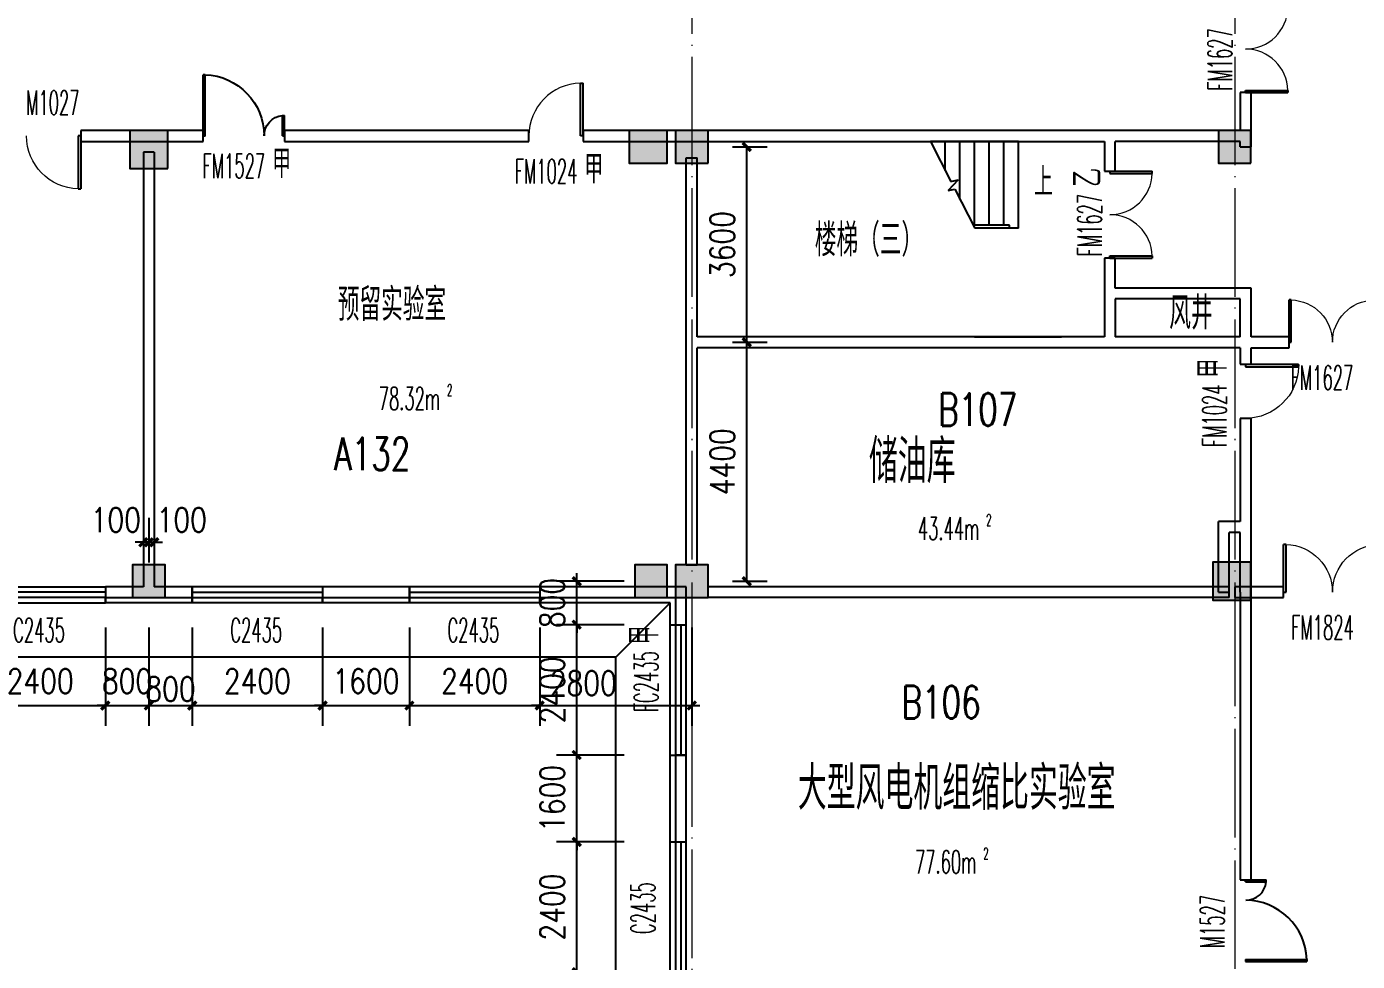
# Model space of a CAD drawing. Extents: x 1417642 to 3570900, y 124798 to 1191112.
# Drawn here: x 1499229 to 1523738, y 720533 to 737747 of the extents above; entities that cross this region are included whole.
import ezdxf

# ---------------------------------------------------------------- set-up
doc = ezdxf.new("R2010")
doc.units = 0
doc.header["$LTSCALE"] = 1000
doc.header["$MEASUREMENT"] = 0
doc.linetypes.add('DOTE', pattern=[2.42, 2, -0.2, 0.02, -0.2])
doc.layers.get('0').update_dxf_attribs({"linetype": 'CONTINUOUS'})
doc.layers.get('Defpoints').update_dxf_attribs({"linetype": 'CONTINUOUS'})
for name, color, linetype in [('colu', 2, 'CONTINUOUS'), ('DIM_SYMB', 3, 'CONTINUOUS'), ('DOTE', 1, 'DOTE'), ('PUB_DIM', 3, 'CONTINUOUS'), ('PUB_TEXT', 40, 'CONTINUOUS'), ('SPACE', 7, 'CONTINUOUS'), ('STAIR', 2, 'CONTINUOUS'), ('SURFACE', 6, 'CONTINUOUS'), ('tiaozheng', 20, 'CONTINUOUS'), ('WALL', 4, 'CONTINUOUS'), ('WINDOW', 2, 'CONTINUOUS'), ('WINDOW_TEXT', 7, 'CONTINUOUS'), ('填充', 252, 'CONTINUOUS'), ('屋面轮廓', 101, 'CONTINUOUS'), ('建筑轮廓', 2, 'CONTINUOUS'), ('柱填充', 8, 'CONTINUOUS')]:
    doc.layers.add(name, color=color, linetype=linetype)
doc.styles.add('_TCH_DIM', font='ROMANS', dxfattribs={"width": 0.7, "bigfont": 'Z'})
doc.styles.add('_TCH_SPACE', font='ROMANS', dxfattribs={"width": 0.7, "height": 5, "bigfont": 'Z'})
doc.styles.add('_TCH_WINDOW', font='ROMANS.shx', dxfattribs={"width": 0.7, "height": 400, "bigfont": 'Z.shx'})
doc.styles.add('DIM_FONT', font='SIMPLEX.shx', dxfattribs={"width": 0.8})
doc.styles.add('Z', font='ROMANS', dxfattribs={"width": 0.7, "bigfont": 'Z'})
doc.dimstyles.new('DIMN150', dxfattribs={"dimscale": 1.5, "dimtxt": 300, "dimasz": 100, "dimexe": 250, "dimexo": 300, "dimgap": 150, "dimtad": 1, "dimdec": 0, "dimzin": 0, "dimdsep": 46, "dimtxsty": 'DIM_FONT', "dimblk": 'ARCHTICK', "dimcen": 0.09, "dimdle": 1.5, "dimclrt": 7, "dimazin": 2, "dimtfac": 1, "dimtdec": 0, "dimtix": 1, "dimtmove": 2, "dimatfit": 3, "dimldrblk": 'ARCHTICK', "dimfxl": 1, "dimtolj": 1, "dimtzin": 0, "dimarcsym": 0})

# ---------------------------------------------------------------- blocks, each defined once
blk = doc.blocks.new('e')
at = {"layer": '柱填充'}
h = blk.add_hatch(color=256, dxfattribs=at)
h.paths.add_polyline_path([(1540396, 673470), (1540396, 674070), (1539796, 674070), (1539796, 673470)])
h.paths.add_polyline_path([(1540396, 663470), (1540396, 664070), (1539796, 664070), (1539796, 663470)])
h.paths.add_polyline_path([(1540396, 659870), (1540396, 660470), (1539796, 660470), (1539796, 659870)])
h.paths.add_polyline_path([(1540396, 651870), (1540396, 652470), (1539796, 652470), (1539796, 651870)])
h.paths.add_polyline_path([(1540396, 643870), (1540396, 644470), (1539796, 644470), (1539796, 643870)])
h.paths.add_polyline_path([(1540396, 635870), (1540396, 636470), (1539796, 636470), (1539796, 635870)])
h.paths.add_polyline_path([(1540396, 627870), (1540396, 628470), (1539796, 628470), (1539796, 627870)])
h.paths.add_polyline_path([(1540396, 619870), (1540396, 620470), (1539796, 620470), (1539796, 619870)])
h.paths.add_polyline_path([(1540396, 611870), (1540396, 612470), (1539796, 612470), (1539796, 611870)])
h.paths.add_polyline_path([(1540396, 603870), (1540396, 604470), (1539796, 604470), (1539796, 603870)])
h.paths.add_polyline_path([(1540396, 595870), (1540396, 596470), (1539796, 596470), (1539796, 595870)])
h.paths.add_polyline_path([(1611246, 673470), (1611246, 674070), (1610646, 674070), (1610646, 673470)])
h.paths.add_polyline_path([(1602046, 673370), (1602046, 674070), (1601346, 674070), (1601346, 673370)])
h.paths.add_polyline_path([(1594046, 673370), (1594046, 674070), (1593346, 674070), (1593346, 673370)])
h.paths.add_polyline_path([(1586046, 673370), (1586046, 674070), (1585346, 674070), (1585346, 673370)])
h.paths.add_polyline_path([(1578046, 673370), (1578046, 674070), (1577346, 674070), (1577346, 673370)])
h.paths.add_polyline_path([(1568046, 673370), (1568046, 674070), (1567346, 674070), (1567346, 673370)])
h.paths.add_polyline_path([(1558096, 673370), (1558096, 674070), (1557396, 674070), (1557396, 673370)])
h.paths.add_polyline_path([(1554396, 673370), (1554396, 674070), (1553696, 674070), (1553696, 673370)])
h.paths.add_polyline_path([(1544496, 673370), (1544496, 674070), (1543796, 674070), (1543796, 673370)])
h.paths.add_polyline_path([(1611246, 664070), (1610546, 664070), (1610546, 663470), (1611246, 663470)])
h.paths.add_polyline_path([(1602096, 663470), (1602096, 664270), (1601296, 664270), (1601296, 663470)])
h.paths.add_polyline_path([(1594096, 663470), (1594096, 664270), (1593296, 664270), (1593296, 663470)])
h.paths.add_polyline_path([(1586096, 663470), (1586096, 664270), (1585296, 664270), (1585296, 663470)])
h.paths.add_polyline_path([(1578096, 663470), (1578096, 664270), (1577296, 664270), (1577296, 663470)])
h.paths.add_polyline_path([(1568096, 663470), (1568096, 664270), (1567296, 664270), (1567296, 663470)])
h.paths.add_polyline_path([(1558096, 663470), (1558096, 664170), (1557396, 664170), (1557396, 663470)])
h.paths.add_polyline_path([(1554396, 663470), (1554396, 664170), (1553696, 664170), (1553696, 663470)])
h.paths.add_polyline_path([(1544496, 663470), (1544496, 664170), (1543796, 664170), (1543796, 663470)])
h.paths.add_polyline_path([(1611246, 660470), (1610546, 660470), (1610546, 659870), (1611246, 659870)])
h.paths.add_polyline_path([(1602046, 659770), (1602046, 660470), (1601346, 660470), (1601346, 659770)])
h.paths.add_polyline_path([(1594046, 659770), (1594046, 660470), (1593346, 660470), (1593346, 659770)])
h.paths.add_polyline_path([(1586046, 659770), (1586046, 660470), (1585346, 660470), (1585346, 659770)])
h.paths.add_polyline_path([(1578046, 659770), (1578046, 660470), (1577346, 660470), (1577346, 659770)])
h.paths.add_polyline_path([(1568046, 659770), (1568046, 660470), (1567346, 660470), (1567346, 659770)])
h.paths.add_polyline_path([(1557996, 659870), (1557996, 660470), (1557396, 660470), (1557396, 659870)])
h.paths.add_polyline_path([(1554396, 659870), (1554396, 660470), (1553796, 660470), (1553796, 659870)])
h.paths.add_polyline_path([(1544496, 659770), (1544496, 660470), (1543796, 660470), (1543796, 659770)])
h.paths.add_polyline_path([(1611246, 651870), (1611246, 652470), (1610646, 652470), (1610646, 651870)])
h.paths.add_polyline_path([(1601996, 651870), (1601996, 652470), (1601396, 652470), (1601396, 651870)])
h.paths.add_polyline_path([(1593996, 651870), (1593996, 652470), (1593396, 652470), (1593396, 651870)])
h.paths.add_polyline_path([(1585996, 651870), (1585996, 652470), (1585396, 652470), (1585396, 651870)])
h.paths.add_polyline_path([(1577996, 651870), (1577996, 652470), (1577396, 652470), (1577396, 651870)])
h.paths.add_polyline_path([(1567996, 651820), (1567996, 652520), (1567296, 652520), (1567296, 651820)])
h.paths.add_polyline_path([(1558096, 651820), (1558096, 652520), (1557396, 652520), (1557396, 651820)])
h.paths.add_polyline_path([(1554396, 651820), (1554396, 652520), (1553696, 652520), (1553696, 651820)])
h.paths.add_polyline_path([(1544496, 652470), (1543796, 652470), (1543796, 651870), (1544496, 651870)])
h.paths.add_polyline_path([(1567996, 644470), (1567296, 644470), (1567296, 643870), (1567996, 643870)])
h.paths.add_polyline_path([(1558096, 643820), (1558096, 644520), (1557396, 644520), (1557396, 643820)])
h.paths.add_polyline_path([(1554396, 643820), (1554396, 644520), (1553696, 644520), (1553696, 643820)])
h.paths.add_polyline_path([(1544496, 644470), (1543796, 644470), (1543796, 643870), (1544496, 643870)])
h.paths.add_polyline_path([(1567996, 636470), (1567296, 636470), (1567296, 635870), (1567996, 635870)])
h.paths.add_polyline_path([(1558096, 635820), (1558096, 636520), (1557396, 636520), (1557396, 635820)])
h.paths.add_polyline_path([(1554396, 635820), (1554396, 636520), (1553696, 636520), (1553696, 635820)])
h.paths.add_polyline_path([(1544496, 636470), (1543796, 636470), (1543796, 635870), (1544496, 635870)])
h.paths.add_polyline_path([(1567996, 628470), (1567296, 628470), (1567296, 627870), (1567996, 627870)])
h.paths.add_polyline_path([(1558096, 627820), (1558096, 628520), (1557396, 628520), (1557396, 627820)])
h.paths.add_polyline_path([(1554396, 627820), (1554396, 628520), (1553696, 628520), (1553696, 627820)])
h.paths.add_polyline_path([(1544496, 628470), (1543796, 628470), (1543796, 627870), (1544496, 627870)])
h.paths.add_polyline_path([(1567996, 620470), (1567296, 620470), (1567296, 619870), (1567996, 619870)])
h.paths.add_polyline_path([(1558096, 619820), (1558096, 620520), (1557396, 620520), (1557396, 619820)])
h.paths.add_polyline_path([(1554396, 619820), (1554396, 620520), (1553696, 620520), (1553696, 619820)])
h.paths.add_polyline_path([(1544496, 620470), (1543796, 620470), (1543796, 619870), (1544496, 619870)])
h.paths.add_polyline_path([(1567996, 612470), (1567296, 612470), (1567296, 611870), (1567996, 611870)])
h.paths.add_polyline_path([(1558096, 611820), (1558096, 612520), (1557396, 612520), (1557396, 611820)])
h.paths.add_polyline_path([(1554396, 611820), (1554396, 612520), (1553696, 612520), (1553696, 611820)])
h.paths.add_polyline_path([(1544496, 612470), (1543796, 612470), (1543796, 611870), (1544496, 611870)])
h.paths.add_polyline_path([(1567996, 604470), (1567296, 604470), (1567296, 603870), (1567996, 603870)])
h.paths.add_polyline_path([(1558096, 603820), (1558096, 604520), (1557396, 604520), (1557396, 603820)])
h.paths.add_polyline_path([(1554396, 603820), (1554396, 604520), (1553696, 604520), (1553696, 603820)])
h.paths.add_polyline_path([(1544496, 604470), (1543796, 604470), (1543796, 603870), (1544496, 603870)])
h.paths.add_polyline_path([(1567996, 595870), (1567996, 596470), (1567396, 596470), (1567396, 595870)])
h.paths.add_polyline_path([(1557996, 595870), (1557996, 596470), (1557396, 596470), (1557396, 595870)])
h.paths.add_polyline_path([(1554396, 595870), (1554396, 596470), (1553796, 596470), (1553796, 595870)])
h.paths.add_polyline_path([(1544396, 595870), (1544396, 596470), (1543796, 596470), (1543796, 595870)])
at = {"layer": 'colu'}
for points in [[(1602046, 659770), (1602046, 660470), (1601346, 660470), (1601346, 659770)], [(1611246, 660470), (1610546, 660470), (1610546, 659870), (1611246, 659870)], [(1601996, 651870), (1601996, 652470), (1601396, 652470), (1601396, 651870)], [(1611246, 651870), (1611246, 652470), (1610646, 652470), (1610646, 651870)]]:
    blk.add_lwpolyline(points, close=True, dxfattribs=at)
blk = doc.blocks.new('678')
at = {"layer": '柱填充'}
h = blk.add_hatch(color=256, dxfattribs=at)
h.paths.add_polyline_path([(1591630, 863580), (1591630, 864280), (1590930, 864280), (1590930, 863580)])
h.paths.add_polyline_path([(1591630, 871580), (1591630, 872280), (1590930, 872280), (1590930, 871580)])
h.paths.add_polyline_path([(1635280, 879530), (1635280, 880230), (1634580, 880230), (1634580, 879530)])
h.paths.add_polyline_path([(1658830, 893230), (1658830, 893830), (1658230, 893830), (1658230, 893230)])
h.paths.add_polyline_path([(1658880, 883230), (1658880, 883930), (1658180, 883930), (1658180, 883230)])
h.paths.add_polyline_path([(1658830, 879630), (1658830, 880230), (1658230, 880230), (1658230, 879630)])
h.paths.add_polyline_path([(1658880, 872230), (1658180, 872230), (1658180, 871630), (1658880, 871630)])
h.paths.add_polyline_path([(1658830, 863630), (1658830, 864230), (1658230, 864230), (1658230, 863630)])
h.paths.add_polyline_path([(1658830, 853630), (1658830, 854230), (1658230, 854230), (1658230, 853630)])
h.paths.add_polyline_path([(1658830, 845630), (1658830, 846230), (1658230, 846230), (1658230, 845630)])
h.paths.add_polyline_path([(1658830, 835630), (1658830, 836230), (1658230, 836230), (1658230, 835630)])
h.paths.add_polyline_path([(1648830, 893230), (1648830, 893830), (1648230, 893830), (1648230, 893230)])
h.paths.add_polyline_path([(1648830, 883230), (1648830, 883830), (1648230, 883830), (1648230, 883230)])
h.paths.add_polyline_path([(1648830, 879630), (1648830, 880230), (1648230, 880230), (1648230, 879630)])
h.paths.add_polyline_path([(1648830, 871630), (1648830, 872230), (1648230, 872230), (1648230, 871630)])
h.paths.add_polyline_path([(1648930, 863580), (1648930, 864280), (1648230, 864280), (1648230, 863580)])
h.paths.add_polyline_path([(1648930, 853580), (1648930, 854280), (1648230, 854280), (1648230, 853580)])
h.paths.add_polyline_path([(1648930, 845630), (1648930, 846330), (1648230, 846330), (1648230, 845630)])
h.paths.add_polyline_path([(1648930, 835630), (1648930, 836330), (1648230, 836330), (1648230, 835630)])
h.paths.add_polyline_path([(1645230, 891430), (1645230, 892030), (1644630, 892030), (1644630, 891430)])
h.paths.add_polyline_path([(1645280, 883230), (1645280, 883930), (1644580, 883930), (1644580, 883230)])
h.paths.add_polyline_path([(1645230, 879630), (1645230, 880230), (1644630, 880230), (1644630, 879630)])
h.paths.add_polyline_path([(1645230, 871630), (1645230, 872230), (1644630, 872230), (1644630, 871630)])
h.paths.add_polyline_path([(1645230, 863630), (1645230, 864230), (1644630, 864230), (1644630, 863630)])
h.paths.add_polyline_path([(1645230, 853630), (1645230, 854230), (1644630, 854230), (1644630, 853630)])
h.paths.add_polyline_path([(1645280, 845630), (1645280, 846330), (1644580, 846330), (1644580, 845630)])
h.paths.add_polyline_path([(1645230, 835630), (1645230, 836230), (1644630, 836230), (1644630, 835630)])
h.paths.add_polyline_path([(1635230, 893230), (1635230, 893830), (1634630, 893830), (1634630, 893230)])
h.paths.add_polyline_path([(1635230, 891430), (1635230, 892030), (1634630, 892030), (1634630, 891430)])
h.paths.add_polyline_path([(1635280, 883230), (1635280, 883930), (1634580, 883930), (1634580, 883230)])
h.paths.add_polyline_path([(1635230, 871630), (1635230, 872430), (1634630, 872430), (1634630, 871630)])
h.paths.add_polyline_path([(1635230, 853430), (1635230, 854230), (1634630, 854230), (1634630, 853430)])
h.paths.add_polyline_path([(1635330, 845630), (1635330, 846430), (1634530, 846430), (1634530, 845630)])
h.paths.add_polyline_path([(1635230, 835630), (1635230, 836230), (1634630, 836230), (1634630, 835630)])
h.paths.add_polyline_path([(1627230, 893230), (1627230, 893830), (1626630, 893830), (1626630, 893230)])
h.paths.add_polyline_path([(1627280, 883230), (1627280, 883930), (1626580, 883930), (1626580, 883230)])
h.paths.add_polyline_path([(1627230, 879630), (1627230, 880230), (1626630, 880230), (1626630, 879630)])
h.paths.add_polyline_path([(1627230, 871630), (1627230, 872430), (1626630, 872430), (1626630, 871630)])
h.paths.add_polyline_path([(1627230, 853430), (1627230, 854230), (1626630, 854230), (1626630, 853430)])
h.paths.add_polyline_path([(1627330, 845630), (1627330, 846430), (1626530, 846430), (1626530, 845630)])
h.paths.add_polyline_path([(1627230, 835630), (1627230, 836230), (1626630, 836230), (1626630, 835630)])
h.paths.add_polyline_path([(1619230, 893230), (1619230, 893830), (1618630, 893830), (1618630, 893230)])
h.paths.add_polyline_path([(1619280, 883230), (1619280, 883930), (1618580, 883930), (1618580, 883230)])
h.paths.add_polyline_path([(1619230, 879630), (1619230, 880230), (1618630, 880230), (1618630, 879630)])
h.paths.add_polyline_path([(1619230, 871630), (1619230, 872430), (1618630, 872430), (1618630, 871630)])
h.paths.add_polyline_path([(1619230, 853430), (1619230, 854230), (1618630, 854230), (1618630, 853430)])
h.paths.add_polyline_path([(1619330, 845630), (1619330, 846430), (1618530, 846430), (1618530, 845630)])
h.paths.add_polyline_path([(1619280, 835580), (1619280, 836280), (1618580, 836280), (1618580, 835580)])
h.paths.add_polyline_path([(1611230, 893230), (1611230, 893830), (1610630, 893830), (1610630, 893230)])
h.paths.add_polyline_path([(1611280, 883230), (1611280, 883930), (1610580, 883930), (1610580, 883230)])
h.paths.add_polyline_path([(1611230, 879630), (1611230, 880230), (1610630, 880230), (1610630, 879630)])
h.paths.add_polyline_path([(1611230, 871630), (1611230, 872430), (1610630, 872430), (1610630, 871630)])
h.paths.add_polyline_path([(1611230, 853430), (1611230, 854230), (1610630, 854230), (1610630, 853430)])
h.paths.add_polyline_path([(1611330, 845630), (1611330, 846430), (1610530, 846430), (1610530, 845630)])
h.paths.add_polyline_path([(1611280, 835580), (1611280, 836280), (1610580, 836280), (1610580, 835580)])
h.paths.add_polyline_path([(1603230, 893230), (1603230, 893830), (1602630, 893830), (1602630, 893230)])
h.paths.add_polyline_path([(1603280, 883230), (1603280, 883930), (1602580, 883930), (1602580, 883230)])
h.paths.add_polyline_path([(1603230, 879630), (1603230, 880230), (1602630, 880230), (1602630, 879630)])
h.paths.add_polyline_path([(1603230, 871630), (1603230, 872430), (1602630, 872430), (1602630, 871630)])
h.paths.add_polyline_path([(1603230, 853430), (1603230, 854230), (1602630, 854230), (1602630, 853430)])
h.paths.add_polyline_path([(1603330, 845630), (1603330, 846430), (1602530, 846430), (1602530, 845630)])
h.paths.add_polyline_path([(1603280, 835580), (1603280, 836280), (1602580, 836280), (1602580, 835580)])
h.paths.add_polyline_path([(1603230, 814930), (1603230, 815530), (1602630, 815530), (1602630, 814930)])
h.paths.add_polyline_path([(1595230, 893230), (1595230, 893830), (1594630, 893830), (1594630, 893230)])
h.paths.add_polyline_path([(1595230, 883230), (1595230, 883830), (1594630, 883830), (1594630, 883230)])
h.paths.add_polyline_path([(1595230, 879630), (1595230, 880230), (1594630, 880230), (1594630, 879630)])
h.paths.add_polyline_path([(1595230, 871630), (1595230, 872230), (1594630, 872230), (1594630, 871630)])
h.paths.add_polyline_path([(1595230, 863630), (1595230, 864230), (1594630, 864230), (1594630, 863630)])
h.paths.add_polyline_path([(1595230, 853630), (1595230, 854230), (1594630, 854230), (1594630, 853630)])
h.paths.add_polyline_path([(1595330, 845630), (1595330, 846330), (1594630, 846330), (1594630, 845630)])
h.paths.add_polyline_path([(1595330, 835580), (1595330, 836280), (1594630, 836280), (1594630, 835580)])
h.paths.add_polyline_path([(1591630, 893230), (1591630, 893830), (1591030, 893830), (1591030, 893230)])
h.paths.add_polyline_path([(1591680, 883230), (1591680, 883930), (1590980, 883930), (1590980, 883230)])
h.paths.add_polyline_path([(1591630, 879630), (1591630, 880230), (1591030, 880230), (1591030, 879630)])
h.paths.add_polyline_path([(1591630, 853580), (1591630, 854280), (1590930, 854280), (1590930, 853580)])
h.paths.add_polyline_path([(1591630, 845580), (1591630, 846280), (1590930, 846280), (1590930, 845580)])
h.paths.add_polyline_path([(1591630, 835630), (1591630, 836330), (1590930, 836330), (1590930, 835630)])
h.paths.add_polyline_path([(1591630, 814930), (1591630, 815530), (1591030, 815530), (1591030, 814930)])
h.paths.add_polyline_path([(1581630, 893230), (1581630, 893830), (1581030, 893830), (1581030, 893230)])
h.paths.add_polyline_path([(1581730, 883230), (1581730, 883930), (1581030, 883930), (1581030, 883230)])
h.paths.add_polyline_path([(1581630, 879630), (1581630, 880230), (1581030, 880230), (1581030, 879630)])
h.paths.add_polyline_path([(1581630, 871630), (1581630, 872230), (1581030, 872230), (1581030, 871630)])
h.paths.add_polyline_path([(1581630, 863630), (1581630, 864230), (1581030, 864230), (1581030, 863630)])
h.paths.add_polyline_path([(1581630, 853630), (1581630, 854230), (1581030, 854230), (1581030, 853630)])
h.paths.add_polyline_path([(1581630, 845630), (1581630, 846230), (1581030, 846230), (1581030, 845630)])
h.paths.add_polyline_path([(1581630, 835630), (1581630, 836230), (1581030, 836230), (1581030, 835630)])
h.paths.add_polyline_path([(1581630, 814930), (1581630, 815530), (1581030, 815530), (1581030, 814930)])
h.paths.add_polyline_path([(1603230, 830430), (1603230, 831230), (1602530, 831230), (1602530, 830430)])
h.paths.add_polyline_path([(1603230, 818530), (1603230, 819330), (1602530, 819330), (1602530, 818530)])
h.paths.add_polyline_path([(1581030, 831230), (1581030, 830430), (1581730, 830430), (1581730, 831230)])
h.paths.add_polyline_path([(1581030, 819330), (1581030, 818530), (1581730, 818530), (1581730, 819330)])
h.paths.add_polyline_path([(1591630, 830430), (1591630, 831230), (1590930, 831230), (1590930, 830430)])
h.paths.add_polyline_path([(1591630, 818530), (1591630, 819330), (1590930, 819330), (1590930, 818530)])
at = {"layer": 'colu'}
for points in [[(1581630, 879630), (1581630, 880230), (1581030, 880230), (1581030, 879630)], [(1591630, 879630), (1591630, 880230), (1591030, 880230), (1591030, 879630)], [(1591630, 871580), (1591630, 872280), (1590930, 872280), (1590930, 871580)], [(1581630, 871630), (1581630, 872230), (1581030, 872230), (1581030, 871630)]]:
    blk.add_lwpolyline(points, close=True, dxfattribs=at)
blk = doc.blocks.new('_ArchTick')
at = {"color": 0, "linetype": 'ByBlock', "const_width": 0.4}
blk.add_lwpolyline([(-0.5, -0.5), (0.5, 0.5)], dxfattribs=at)
blk = doc.blocks.new('*D3261')
at = {"layer": 'Defpoints', "color": 0}
for p in [(1501479, 729151), (1501579, 729151), (1501579, 728251)]:
    blk.add_point(p, dxfattribs=at)
at = {"layer": 'PUB_DIM', "color": 0, "lineweight": -2}
for p, q in [((1501479, 728701), (1501479, 727876)), ((1501579, 728701), (1501579, 727876)), ((1501479, 728251), (1501329, 728251)), ((1501479, 728251), (1501579, 728251)), ((1501579, 728251), (1501729, 728251))]:
    blk.add_line(p, q, dxfattribs=at)
at = {"layer": 'PUB_DIM', "color": 0, "lineweight": -2, "xscale": 150, "yscale": 150, "zscale": 150}
blk.add_blockref('_ArchTick', (1501479, 728251), dxfattribs=at)
at = {"layer": 'PUB_DIM', "color": 0, "lineweight": -2, "xscale": 150, "yscale": 150, "zscale": 150, "rotation": 180}
blk.add_blockref('_ArchTick', (1501579, 728251), dxfattribs=at)
at = {"layer": 'PUB_DIM', "color": 7, "insert": (1502086, 728663), "char_height": 450, "attachment_point": 5, "style": 'DIM_FONT'}
blk.add_mtext('\\A1;100', dxfattribs=at)
blk = doc.blocks.new('*D3262')
at = {"layer": 'Defpoints', "color": 0}
for p in [(1501379, 729151), (1501479, 729151), (1501479, 728251)]:
    blk.add_point(p, dxfattribs=at)
at = {"layer": 'PUB_DIM', "color": 0, "lineweight": -2}
for p, q in [((1501379, 728701), (1501379, 727876)), ((1501479, 728701), (1501479, 727876)), ((1501379, 728251), (1501229, 728251)), ((1501379, 728251), (1501479, 728251)), ((1501479, 728251), (1501629, 728251))]:
    blk.add_line(p, q, dxfattribs=at)
at = {"layer": 'PUB_DIM', "color": 0, "lineweight": -2, "xscale": 150, "yscale": 150, "zscale": 150}
blk.add_blockref('_ArchTick', (1501379, 728251), dxfattribs=at)
at = {"layer": 'PUB_DIM', "color": 0, "lineweight": -2, "xscale": 150, "yscale": 150, "zscale": 150, "rotation": 180}
blk.add_blockref('_ArchTick', (1501479, 728251), dxfattribs=at)
at = {"layer": 'PUB_DIM', "color": 7, "insert": (1500872, 728663), "char_height": 450, "attachment_point": 5, "style": 'DIM_FONT'}
blk.add_mtext('\\A1;100', dxfattribs=at)
blk = doc.blocks.new('*D3511')
at = {"layer": 'Defpoints', "color": 0}
for p in [(1511779, 731933), (1512492, 731933), (1511779, 727533)]:
    blk.add_point(p, dxfattribs=at)
at = {"layer": 'PUB_DIM', "color": 0, "lineweight": -2}
for p, q in [((1512229, 731933), (1512867, 731933)), ((1512492, 727531), (1512492, 731935)), ((1512229, 727533), (1512867, 727533))]:
    blk.add_line(p, q, dxfattribs=at)
at = {"layer": 'PUB_DIM', "color": 0, "lineweight": -2, "xscale": 150, "yscale": 150, "zscale": 150}
for p, rotation in [((1512492, 731933), 90), ((1512492, 727533), 270)]:
    blk.add_blockref('_ArchTick', p, dxfattribs=dict(at, rotation=rotation))
at = {"layer": 'PUB_DIM', "color": 7, "insert": (1512042, 729733), "char_height": 450, "attachment_point": 5, "rotation": 90, "style": 'DIM_FONT'}
blk.add_mtext('\\A1;4400', dxfattribs=at)
blk = doc.blocks.new('*D3512')
at = {"layer": 'Defpoints', "color": 0}
for p in [(1511779, 735533), (1512492, 735533), (1511779, 731933)]:
    blk.add_point(p, dxfattribs=at)
at = {"layer": 'PUB_DIM', "color": 0, "lineweight": -2}
for p, q in [((1512229, 735533), (1512867, 735533)), ((1512492, 731931), (1512492, 735535)), ((1512229, 731933), (1512867, 731933))]:
    blk.add_line(p, q, dxfattribs=at)
at = {"layer": 'PUB_DIM', "color": 0, "lineweight": -2, "xscale": 150, "yscale": 150, "zscale": 150}
for p, rotation in [((1512492, 735533), 90), ((1512492, 731933), 270)]:
    blk.add_blockref('_ArchTick', p, dxfattribs=dict(at, rotation=rotation))
at = {"layer": 'PUB_DIM', "color": 7, "insert": (1512042, 733733), "char_height": 450, "attachment_point": 5, "rotation": 90, "style": 'DIM_FONT'}
blk.add_mtext('\\A1;3600', dxfattribs=at)
blk = doc.blocks.new('*D3623')
at = {"layer": 'Defpoints', "color": 0}
for p in [(1509360, 727533), (1510687, 727533), (1510687, 726733)]:
    blk.add_point(p, dxfattribs=at)
at = {"layer": 'PUB_DIM', "color": 0, "lineweight": -2}
for p, q in [((1509360, 727533), (1509360, 727683)), ((1510237, 727533), (1508985, 727533)), ((1509360, 726733), (1509360, 727533)), ((1510237, 726733), (1508985, 726733)), ((1509360, 726733), (1509360, 726583))]:
    blk.add_line(p, q, dxfattribs=at)
at = {"layer": 'PUB_DIM', "color": 0, "lineweight": -2, "xscale": 150, "yscale": 150, "zscale": 150}
for p, rotation in [((1509360, 727533), 270), ((1509360, 726733), 90)]:
    blk.add_blockref('_ArchTick', p, dxfattribs=dict(at, rotation=rotation))
at = {"layer": 'PUB_DIM', "color": 7, "insert": (1508910, 727133), "char_height": 450, "attachment_point": 5, "rotation": 90, "style": 'DIM_FONT'}
blk.add_mtext('\\A1;800', dxfattribs=at)
blk = doc.blocks.new('*D3624')
at = {"layer": 'Defpoints', "color": 0}
for p in [(1509360, 726733), (1510687, 726733), (1510687, 724333)]:
    blk.add_point(p, dxfattribs=at)
at = {"layer": 'PUB_DIM', "color": 0, "lineweight": -2}
for p, q in [((1510237, 726733), (1508985, 726733)), ((1509360, 724331), (1509360, 726735)), ((1510237, 724333), (1508985, 724333))]:
    blk.add_line(p, q, dxfattribs=at)
at = {"layer": 'PUB_DIM', "color": 0, "lineweight": -2, "xscale": 150, "yscale": 150, "zscale": 150}
for p, rotation in [((1509360, 726733), 90), ((1509360, 724333), 270)]:
    blk.add_blockref('_ArchTick', p, dxfattribs=dict(at, rotation=rotation))
at = {"layer": 'PUB_DIM', "color": 7, "insert": (1508910, 725533), "char_height": 450, "attachment_point": 5, "rotation": 90, "style": 'DIM_FONT'}
blk.add_mtext('\\A1;2400', dxfattribs=at)
blk = doc.blocks.new('*D3625')
at = {"layer": 'Defpoints', "color": 0}
for p in [(1509360, 724333), (1510687, 724333), (1510687, 722733)]:
    blk.add_point(p, dxfattribs=at)
at = {"layer": 'PUB_DIM', "color": 0, "lineweight": -2}
for p, q in [((1510237, 724333), (1508985, 724333)), ((1509360, 724333), (1509360, 724483)), ((1509360, 722733), (1509360, 724333)), ((1510237, 722733), (1508985, 722733)), ((1509360, 722733), (1509360, 722583))]:
    blk.add_line(p, q, dxfattribs=at)
at = {"layer": 'PUB_DIM', "color": 0, "lineweight": -2, "xscale": 150, "yscale": 150, "zscale": 150}
for p, rotation in [((1509360, 724333), 270), ((1509360, 722733), 90)]:
    blk.add_blockref('_ArchTick', p, dxfattribs=dict(at, rotation=rotation))
at = {"layer": 'PUB_DIM', "color": 7, "insert": (1508910, 723533), "char_height": 450, "attachment_point": 5, "rotation": 90, "style": 'DIM_FONT'}
blk.add_mtext('\\A1;1600', dxfattribs=at)
blk = doc.blocks.new('*D3626')
at = {"layer": 'Defpoints', "color": 0}
for p in [(1509360, 722733), (1510687, 722733), (1510687, 720333)]:
    blk.add_point(p, dxfattribs=at)
at = {"layer": 'PUB_DIM', "color": 0, "lineweight": -2}
for p, q in [((1510237, 722733), (1508985, 722733)), ((1509360, 720331), (1509360, 722735)), ((1510237, 720333), (1508985, 720333))]:
    blk.add_line(p, q, dxfattribs=at)
at = {"layer": 'PUB_DIM', "color": 0, "lineweight": -2, "xscale": 150, "yscale": 150, "zscale": 150}
for p, rotation in [((1509360, 722733), 90), ((1509360, 720333), 270)]:
    blk.add_blockref('_ArchTick', p, dxfattribs=dict(at, rotation=rotation))
at = {"layer": 'PUB_DIM', "color": 7, "insert": (1508910, 721533), "char_height": 450, "attachment_point": 5, "rotation": 90, "style": 'DIM_FONT'}
blk.add_mtext('\\A1;2400', dxfattribs=at)
blk = doc.blocks.new('*D3693')
at = {"layer": 'Defpoints', "color": 0}
for p in [(1498279, 727133), (1500679, 727133), (1500679, 725244)]:
    blk.add_point(p, dxfattribs=at)
at = {"layer": 'PUB_DIM', "color": 0, "lineweight": -2}
for p, q in [((1498279, 726683), (1498279, 724869)), ((1500679, 726683), (1500679, 724869)), ((1498277, 725244), (1500681, 725244))]:
    blk.add_line(p, q, dxfattribs=at)
at = {"layer": 'PUB_DIM', "color": 0, "lineweight": -2, "xscale": 150, "yscale": 150, "zscale": 150, "rotation": 180}
blk.add_blockref('_ArchTick', (1498279, 725244), dxfattribs=at)
at = {"layer": 'PUB_DIM', "color": 0, "lineweight": -2, "xscale": 150, "yscale": 150, "zscale": 150}
blk.add_blockref('_ArchTick', (1500679, 725244), dxfattribs=at)
at = {"layer": 'PUB_DIM', "color": 7, "insert": (1499479, 725694), "char_height": 450, "attachment_point": 5, "style": 'DIM_FONT'}
blk.add_mtext('\\A1;2400', dxfattribs=at)
blk = doc.blocks.new('*D3694')
at = {"layer": 'Defpoints', "color": 0}
for p in [(1500679, 727133), (1501479, 727133), (1501479, 725244)]:
    blk.add_point(p, dxfattribs=at)
at = {"layer": 'PUB_DIM', "color": 0, "lineweight": -2}
for p, q in [((1500679, 726683), (1500679, 724869)), ((1501479, 726683), (1501479, 724869)), ((1500679, 725244), (1500529, 725244)), ((1500679, 725244), (1501479, 725244)), ((1501479, 725244), (1501629, 725244))]:
    blk.add_line(p, q, dxfattribs=at)
at = {"layer": 'PUB_DIM', "color": 0, "lineweight": -2, "xscale": 150, "yscale": 150, "zscale": 150}
blk.add_blockref('_ArchTick', (1500679, 725244), dxfattribs=at)
at = {"layer": 'PUB_DIM', "color": 0, "lineweight": -2, "xscale": 150, "yscale": 150, "zscale": 150, "rotation": 180}
blk.add_blockref('_ArchTick', (1501479, 725244), dxfattribs=at)
at = {"layer": 'PUB_DIM', "color": 7, "insert": (1501079, 725694), "char_height": 450, "attachment_point": 5, "style": 'DIM_FONT'}
blk.add_mtext('\\A1;800', dxfattribs=at)
blk = doc.blocks.new('*D3695')
at = {"layer": 'Defpoints', "color": 0}
for p in [(1501479, 727133), (1502279, 727133), (1502279, 725244)]:
    blk.add_point(p, dxfattribs=at)
at = {"layer": 'PUB_DIM', "color": 0, "lineweight": -2}
for p, q in [((1501479, 726683), (1501479, 724869)), ((1502279, 726683), (1502279, 724869)), ((1501477, 725244), (1502281, 725244))]:
    blk.add_line(p, q, dxfattribs=at)
at = {"layer": 'PUB_DIM', "color": 0, "lineweight": -2, "xscale": 150, "yscale": 150, "zscale": 150, "rotation": 180}
blk.add_blockref('_ArchTick', (1501479, 725244), dxfattribs=at)
at = {"layer": 'PUB_DIM', "color": 0, "lineweight": -2, "xscale": 150, "yscale": 150, "zscale": 150}
blk.add_blockref('_ArchTick', (1502279, 725244), dxfattribs=at)
at = {"layer": 'PUB_DIM', "color": 7, "insert": (1501879, 725548), "char_height": 450, "attachment_point": 5, "style": 'DIM_FONT'}
blk.add_mtext('\\A1;800', dxfattribs=at)
blk = doc.blocks.new('*D3696')
at = {"layer": 'Defpoints', "color": 0}
for p in [(1502279, 727133), (1504679, 727133), (1504679, 725244)]:
    blk.add_point(p, dxfattribs=at)
at = {"layer": 'PUB_DIM', "color": 0, "lineweight": -2}
for p, q in [((1502279, 726683), (1502279, 724869)), ((1504679, 726683), (1504679, 724869)), ((1502277, 725244), (1504681, 725244))]:
    blk.add_line(p, q, dxfattribs=at)
at = {"layer": 'PUB_DIM', "color": 0, "lineweight": -2, "xscale": 150, "yscale": 150, "zscale": 150, "rotation": 180}
blk.add_blockref('_ArchTick', (1502279, 725244), dxfattribs=at)
at = {"layer": 'PUB_DIM', "color": 0, "lineweight": -2, "xscale": 150, "yscale": 150, "zscale": 150}
blk.add_blockref('_ArchTick', (1504679, 725244), dxfattribs=at)
at = {"layer": 'PUB_DIM', "color": 7, "insert": (1503479, 725694), "char_height": 450, "attachment_point": 5, "style": 'DIM_FONT'}
blk.add_mtext('\\A1;2400', dxfattribs=at)
blk = doc.blocks.new('*D3697')
at = {"layer": 'Defpoints', "color": 0}
for p in [(1504679, 727133), (1506279, 727133), (1506279, 725244)]:
    blk.add_point(p, dxfattribs=at)
at = {"layer": 'PUB_DIM', "color": 0, "lineweight": -2}
for p, q in [((1504679, 726683), (1504679, 724869)), ((1506279, 726683), (1506279, 724869)), ((1504679, 725244), (1504529, 725244)), ((1504679, 725244), (1506279, 725244)), ((1506279, 725244), (1506429, 725244))]:
    blk.add_line(p, q, dxfattribs=at)
at = {"layer": 'PUB_DIM', "color": 0, "lineweight": -2, "xscale": 150, "yscale": 150, "zscale": 150}
blk.add_blockref('_ArchTick', (1504679, 725244), dxfattribs=at)
at = {"layer": 'PUB_DIM', "color": 0, "lineweight": -2, "xscale": 150, "yscale": 150, "zscale": 150, "rotation": 180}
blk.add_blockref('_ArchTick', (1506279, 725244), dxfattribs=at)
at = {"layer": 'PUB_DIM', "color": 7, "insert": (1505479, 725694), "char_height": 450, "attachment_point": 5, "style": 'DIM_FONT'}
blk.add_mtext('\\A1;1600', dxfattribs=at)
blk = doc.blocks.new('*D3698')
at = {"layer": 'Defpoints', "color": 0}
for p in [(1506279, 727133), (1508679, 727133), (1508679, 725244)]:
    blk.add_point(p, dxfattribs=at)
at = {"layer": 'PUB_DIM', "color": 0, "lineweight": -2}
for p, q in [((1506279, 726683), (1506279, 724869)), ((1508679, 726683), (1508679, 724869)), ((1506277, 725244), (1508681, 725244))]:
    blk.add_line(p, q, dxfattribs=at)
at = {"layer": 'PUB_DIM', "color": 0, "lineweight": -2, "xscale": 150, "yscale": 150, "zscale": 150, "rotation": 180}
blk.add_blockref('_ArchTick', (1506279, 725244), dxfattribs=at)
at = {"layer": 'PUB_DIM', "color": 0, "lineweight": -2, "xscale": 150, "yscale": 150, "zscale": 150}
blk.add_blockref('_ArchTick', (1508679, 725244), dxfattribs=at)
at = {"layer": 'PUB_DIM', "color": 7, "insert": (1507479, 725694), "char_height": 450, "attachment_point": 5, "style": 'DIM_FONT'}
blk.add_mtext('\\A1;2400', dxfattribs=at)
blk = doc.blocks.new('*D3699')
at = {"layer": 'Defpoints', "color": 0}
for p in [(1508679, 727133), (1511479, 727133), (1511479, 725244)]:
    blk.add_point(p, dxfattribs=at)
at = {"layer": 'PUB_DIM', "color": 0, "lineweight": -2}
for p, q in [((1508679, 726683), (1508679, 724869)), ((1511479, 726683), (1511479, 724869)), ((1508679, 725244), (1508529, 725244)), ((1508679, 725244), (1511479, 725244)), ((1511479, 725244), (1511629, 725244))]:
    blk.add_line(p, q, dxfattribs=at)
at = {"layer": 'PUB_DIM', "color": 0, "lineweight": -2, "xscale": 150, "yscale": 150, "zscale": 150}
blk.add_blockref('_ArchTick', (1508679, 725244), dxfattribs=at)
at = {"layer": 'PUB_DIM', "color": 0, "lineweight": -2, "xscale": 150, "yscale": 150, "zscale": 150, "rotation": 180}
blk.add_blockref('_ArchTick', (1511479, 725244), dxfattribs=at)
at = {"layer": 'PUB_DIM', "color": 7, "insert": (1509481, 725657), "char_height": 450, "attachment_point": 5, "style": 'DIM_FONT'}
blk.add_mtext('\\A1;2800', dxfattribs=at)
blk = doc.blocks.new('$TCHSYS$WIN2D')
for p, q in [((-0.5, 0.5), (0.5, 0.5)), ((-0.5, 0.5), (-0.5, -0.5)), ((0.5, 0.5), (0.5, -0.5)), ((0.5, 0.167), (-0.5, 0.167)), ((0.5, -0.167), (-0.5, -0.167)), ((-0.5, -0.5), (0.5, -0.5))]:
    blk.add_line(p, q)
blk = doc.blocks.new('$DorLib2D$00000225')
at = {"color": 0}
for p, q in [((0.475, -0.001), (0.475, 0.752)), ((0.475, 0.752), (0.5, 0.752)), ((0.5, -0.001), (0.5, 0.752)), ((-0.5, 0), (-0.5, 0.252)), ((-0.475, 0.252), (-0.5, 0.252)), ((-0.475, 0), (-0.475, 0.252)), ((-0.475, 0), (-0.5, 0)), ((0.475, -0.001), (0.5, -0.001))]:
    blk.add_line(p, q, dxfattribs=at)
for centre, radius, start, end in [((0.505, -0.002), 0.755, 92.2493, 179.7238), ((-0.501, 0.003), 0.251, 359.7899, 84.0974)]:
    blk.add_arc(centre, radius, start, end, dxfattribs=at)
blk = doc.blocks.new('$DorLib2D$00000001')
for p, q in [((0.45, 0.975), (0.5, 0.975)), ((0.45, 0), (0.45, 0.975)), ((0.5, 0), (0.5, 0.975)), ((0.5, 0), (0.45, 0))]:
    blk.add_line(p, q)
at = {"lineweight": 13}
blk.add_arc((0.475, 0), 0.975, 91.4693, 180, dxfattribs=at)
blk = doc.blocks.new('$DorLib2D$00000002')
for p, q in [((-0.5, 0), (-0.5, 0.4875)), ((-0.475, 0.4875), (-0.5, 0.4875)), ((-0.475, 0), (-0.475, 0.4875)), ((0.475, 0), (0.475, 0.4875)), ((0.475, 0.4875), (0.5, 0.4875)), ((0.5, 0), (0.5, 0.4875)), ((-0.5, 0), (-0.475, 0)), ((0.5, 0), (0.475, 0))]:
    blk.add_line(p, q)
at = {"lineweight": 13}
for centre, start, end in [((-0.4875, 0), 0, 88.53072), ((0.4875, 0), 91.46928, 180)]:
    blk.add_arc(centre, 0.4875, start, end, dxfattribs=at)

msp = doc.modelspace()

# ---------------------------------------------------------------- linework, layer by layer
at = {"layer": 'DIM_SYMB'}
msp.add_lwpolyline([(1517633.8, 734888.8, 0, 0, 0), (1516868.8, 734888.8, 120, 0, 0), (1516418.8, 734888.8, 0, 0, 0)], format="xyseb", dxfattribs=at)
at = {"layer": 'DOTE', "lineweight": 0, "elevation": 0}
for points in [[(1511478.8, 754133.2), (1511478.8, 727433.2)], [(1521478.8, 754133.2), (1521478.8, 727433.2)], [(1511478.8, 727433.2), (1511478.8, 643548.7)], [(1521478.8, 727233.2), (1521478.8, 643548.7)]]:
    msp.add_lwpolyline(points, dxfattribs=at)
at = {"layer": 'STAIR'}
for p, q in [((1517498.8, 735633.2), (1515874.7, 735633.2)), ((1515874.7, 735633.2), (1516252, 734895.4)), ((1515878.8, 735625.1), (1515878.8, 735633.2)), ((1516148.8, 735097.2), (1516148.8, 735633.2)), ((1516418.8, 734569.3), (1516418.8, 735633.2)), ((1516688.8, 734093.2), (1516688.8, 735633.2)), ((1516958.8, 734093.2), (1516958.8, 735633.2)), ((1517228.8, 734093.2), (1517228.8, 735633.2)), ((1517498.8, 734033.2), (1517498.8, 735633.2)), ((1516384, 734923.7), (1516200.9, 734726.7)), ((1516252, 734895.4), (1516384, 734923.7)), ((1516200.9, 734726.7), (1516324.8, 734753.2)), ((1516324.8, 734753.2), (1516693, 734033.2)), ((1517333.8, 734093.2), (1516662.3, 734093.2)), ((1517333.8, 734033.2), (1517333.8, 734093.2)), ((1517226.6, 734033.2), (1516693, 734033.2)), ((1517333.8, 734033.2), (1516693, 734033.2)), ((1517333.8, 734033.2), (1517226.6, 734033.2)), ((1517498.8, 734033.2), (1517333.8, 734033.2))]:
    msp.add_line(p, q, dxfattribs=at)
at = {"layer": 'SURFACE'}
for p, q in [((1500678.8, 727133.2), (1500678.8, 727233.2)), ((1502278.8, 727133.2), (1502278.8, 727233.2)), ((1504678.8, 727133.2), (1504678.8, 727233.2)), ((1506278.8, 727133.2), (1506278.8, 727233.2)), ((1508678.8, 727133.2), (1508678.8, 727233.2)), ((1501478.8, 727133.2), (1500678.8, 727133.2)), ((1502278.8, 727133.2), (1501478.8, 727133.2)), ((1506278.8, 727133.2), (1504678.8, 727133.2)), ((1511078.8, 727133.2), (1508678.8, 727133.2)), ((1511078.8, 726733.2), (1511078.8, 727133.2)), ((1511078.8, 726733.2), (1511178.8, 726733.2)), ((1511078.8, 724333.2), (1511178.8, 724333.2)), ((1511078.8, 722733.2), (1511078.8, 724333.2)), ((1511078.8, 722733.2), (1511178.8, 722733.2))]:
    msp.add_line(p, q, dxfattribs=at)
at = {"layer": 'WALL'}
for p, q in [((1521778.8, 736533.1), (1521578.8, 736533.1)), ((1521578.8, 736533.1), (1521578.8, 735833.2)), ((1521778.8, 735733.2), (1521778.8, 736533.1)), ((1502478.8, 735833.2), (1500228.8, 735833.2)), ((1500228.8, 735833.2), (1500228.8, 735633.2)), ((1502478.8, 735633.2), (1502478.8, 735833.2)), ((1508478.8, 735833.2), (1503978.8, 735833.2)), ((1503978.8, 735833.2), (1503978.8, 735633.2)), ((1508478.8, 735633.2), (1508478.8, 735833.2)), ((1519178.8, 735833.2), (1509478.8, 735833.2)), ((1509478.8, 735833.2), (1509478.8, 735633.2)), ((1521578.8, 735833.2), (1519178.8, 735833.2)), ((1500228.8, 735633.2), (1502478.8, 735633.2)), ((1503978.8, 735633.2), (1508478.8, 735633.2)), ((1509478.8, 735633.2), (1519078.8, 735633.2)), ((1519078.8, 735633.2), (1519078.8, 735083.2)), ((1519278.8, 735083.2), (1519278.8, 735633.2)), ((1521578.8, 735633.2), (1519278.8, 735633.2)), ((1521578.8, 735533.2), (1521578.8, 735633.2)), ((1521578.8, 735533.2), (1521778.8, 735533.2)), ((1521778.8, 735533.2), (1521778.8, 735733.2)), ((1501378.8, 735432.5), (1501378.8, 727433.2)), ((1501578.8, 735432.5), (1501378.8, 735432.5)), ((1501578.8, 735432.5), (1501578.8, 727433.2)), ((1511378.8, 731933.2), (1511378.8, 735333.2)), ((1511378.8, 735333.2), (1511578.8, 735333.2)), ((1511578.8, 732033.2), (1511578.8, 735333.2)), ((1519078.8, 735083.2), (1519278.8, 735083.2)), ((1519278.8, 733483.2), (1519078.8, 733483.2)), ((1519078.8, 733483.2), (1519078.8, 732833.2)), ((1519278.8, 732933.2), (1519278.8, 733483.2)), ((1519078.8, 732833.2), (1519078.8, 732033.2)), ((1521778.8, 732933.2), (1519278.8, 732933.2)), ((1521778.8, 732033.2), (1521778.8, 732933.2)), ((1521578.8, 732733.2), (1519278.8, 732733.2)), ((1519278.8, 732733.2), (1519278.8, 732033.2)), ((1521578.8, 732033.2), (1521578.8, 732733.2)), ((1511378.8, 727833.2), (1511378.8, 731933.2)), ((1519078.8, 732033.2), (1511578.8, 732033.2)), ((1521578.8, 732033.2), (1519278.8, 732033.2)), ((1522478.8, 732033.2), (1521778.8, 732033.2)), ((1522478.8, 731833.2), (1522478.8, 732033.2)), ((1511578.8, 727833.2), (1511578.8, 731833.2)), ((1519198.8, 731833.2), (1511578.8, 731833.2)), ((1521578.8, 731833.2), (1519198.8, 731833.2)), ((1521578.8, 731833.2), (1521578.8, 731533.2)), ((1521778.8, 731833.2), (1522478.8, 731833.2)), ((1521778.8, 731533.2), (1521778.8, 731833.2)), ((1521578.8, 731533.2), (1521778.8, 731533.2)), ((1521778.8, 730533.2), (1521578.8, 730533.2)), ((1521578.8, 730533.2), (1521578.8, 728633.2)), ((1521778.8, 728533.2), (1521778.8, 730533.2)), ((1521178.8, 727333.2), (1521178.8, 728633.2)), ((1521578.8, 728633.2), (1521178.8, 728633.2)), ((1521378.8, 727333.2), (1521378.8, 728433.2)), ((1521578.8, 728433.2), (1521378.8, 728433.2)), ((1521578.8, 727333.2), (1521578.8, 728433.2)), ((1521778.8, 727333.2), (1521778.8, 728533.2)), ((1511378.8, 727833.2), (1511578.8, 727833.2)), ((1501378.8, 727433.2), (1500678.8, 727433.2)), ((1500678.8, 727433.2), (1500678.8, 727233.2)), ((1502278.8, 727433.2), (1501578.8, 727433.2)), ((1502278.8, 727233.2), (1502278.8, 727433.2)), ((1506278.8, 727433.2), (1504678.8, 727433.2)), ((1504678.8, 727433.2), (1504678.8, 727233.2)), ((1506278.8, 727233.2), (1506278.8, 727433.2)), ((1511378.8, 727433.2), (1508678.8, 727433.2)), ((1508678.8, 727433.2), (1508678.8, 727233.2)), ((1511378.8, 726733.2), (1511378.8, 727433.2)), ((1521378.8, 727433.2), (1511778.8, 727433.2)), ((1511778.8, 727233.2), (1511778.8, 727433.2)), ((1521378.8, 727233.2), (1521378.8, 727433.2)), ((1522378.8, 727433.2), (1521478.8, 727433.2)), ((1521478.8, 727433.2), (1521478.8, 727233.2)), ((1522378.8, 727233.2), (1522378.8, 727433.2)), ((1500678.8, 727233.2), (1501478.8, 727233.2)), ((1501478.8, 727233.2), (1502278.8, 727233.2)), ((1504678.8, 727233.2), (1506278.8, 727233.2)), ((1508678.8, 727233.2), (1511178.8, 727233.2)), ((1511178.8, 727233.2), (1511178.8, 726733.2)), ((1521378.8, 727233.2), (1511778.8, 727233.2)), ((1521178.8, 727333.2), (1521378.8, 727333.2)), ((1521478.8, 727233.2), (1522378.8, 727233.2)), ((1521578.8, 727333.2), (1521578.8, 722033.2)), ((1521778.8, 722033.2), (1521778.8, 727333.2)), ((1511178.8, 726733.2), (1511378.8, 726733.2)), ((1511378.8, 724333.2), (1511178.8, 724333.2)), ((1511178.8, 724333.2), (1511178.8, 722733.2)), ((1511378.8, 722733.2), (1511378.8, 724333.2)), ((1511178.8, 722733.2), (1511378.8, 722733.2)), ((1521578.8, 722033.2), (1521778.8, 722033.2))]:
    msp.add_line(p, q, dxfattribs=at)
at = {"layer": '屋面轮廓'}
for p, q in [((1510078.8, 726133.2, 0), (1511078.8, 727133.2, 0)), ((1510078.8, 726133.2, 0), (1476178.8, 726133.2, 0)), ((1510078.8, 690133.2, 0), (1510078.8, 726133.2, 0))]:
    msp.add_line(p, q, dxfattribs=at)
at = {"layer": '建筑轮廓'}
msp.add_line((1516688.8, 732033.2, 0), (1518288.8, 732033.2, 0), dxfattribs=at)

# ---------------------------------------------------------------- block references
at = {"layer": 'tiaozheng', "color": 2}
for name, p in [('e', (-100217.4, 75363.3, 0)), ('678', (-69851.5, -144396.9, 0))]:
    msp.add_blockref(name, p, dxfattribs=at)
at = {"layer": 'WINDOW', "lineweight": 0}
for name, p, xscale, yscale, zscale, rotation in [('$DorLib2D$00000002', (1521678.8, 737333.1), -1600, -1600, -1600, 90), ('$DorLib2D$00000225', (1503228.8, 735733.2), 1500, -1500, 1500, 179.9999999999761), ('$DorLib2D$00000001', (1508978.8, 735733.2), -1000, -1000, -1000, 179.9999999999761), ('$DorLib2D$00000002', (1519178.8, 734283.2), 1600, 1600, 1600, 270), ('$DorLib2D$00000002', (1523278.8, 731933.2), 1600, -1600, 1600, 180), ('$DorLib2D$00000001', (1521678.8, 731033.2), 1000, -1000, 1000, 90), ('$DorLib2D$00000002', (1523278.8, 727333.2), 1800, -1800, 1800, 180.0000000000012)]:
    msp.add_blockref(name, p, dxfattribs=dict(at, xscale=xscale, yscale=yscale, zscale=zscale, rotation=rotation))
ref = msp.add_blockref('$DorLib2D$00000001', (1499728.8, 735733.2), dxfattribs=dict(at, xscale=-1000, yscale=1000, zscale=-1000, rotation=179.9999999999761))
ref.add_attrib('A', 'M1027', (1499219.6, 736122.6), dxfattribs={"layer": 'WINDOW_TEXT', "lineweight": 0, "height": 446.25, "rotation": 360, "style": '_TCH_WINDOW', "width": 0.494118})
at = {"layer": 'WINDOW', "color": 2}
ref = msp.add_blockref('$TCHSYS$WIN2D', (1499478.8, 727283.2), dxfattribs=dict(at, xscale=-2400, yscale=-300, zscale=-2400, rotation=180))
ref.add_attrib('A', 'C2435', (1498980.1, 726410.1), dxfattribs={"layer": 'WINDOW_TEXT', "color": 2, "height": 446.25, "style": '_TCH_WINDOW', "width": 0.494118})
ref = msp.add_blockref('$TCHSYS$WIN2D', (1503478.8, 727283.2), dxfattribs=dict(at, xscale=2400, yscale=-300, zscale=2400, rotation=180))
ref.add_attrib('A', 'C2435', (1502980.1, 726410.1), dxfattribs={"layer": 'WINDOW_TEXT', "color": 2, "height": 446.25, "style": '_TCH_WINDOW', "width": 0.494118})
ref = msp.add_blockref('$TCHSYS$WIN2D', (1507478.8, 727283.2), dxfattribs=dict(at, xscale=2400, yscale=-300, zscale=2400, rotation=180))
ref.add_attrib('A', 'C2435', (1506980.1, 726410.1), dxfattribs={"layer": 'WINDOW_TEXT', "color": 2, "height": 446.25, "style": '_TCH_WINDOW', "width": 0.494118})
at = {"layer": 'WINDOW', "color": 2, "xscale": 2400, "yscale": 300, "zscale": 2400, "rotation": 90}
msp.add_blockref('$TCHSYS$WIN2D', (1511228.8, 725533.2), dxfattribs=at)
at = {"layer": 'WINDOW', "color": 2}
ref = msp.add_blockref('$TCHSYS$WIN2D', (1511228.8, 721533.2), dxfattribs=dict(at, xscale=2400, yscale=300, zscale=2400, rotation=90))
ref.add_attrib('A', 'C2435', (1510802, 721034.5), dxfattribs={"layer": 'WINDOW_TEXT', "color": 2, "height": 446.25, "rotation": 90, "style": '_TCH_WINDOW', "width": 0.494118})
at = {"layer": 'WINDOW', "lineweight": 0}
ref = msp.add_blockref('$DorLib2D$00000225', (1521678.8, 721283.2), dxfattribs=dict(at, xscale=-1500, yscale=-1500, zscale=-1500, rotation=90))
ref.add_attrib('A', 'M1527', (1521289.5, 720774), dxfattribs={"layer": 'WINDOW_TEXT', "lineweight": 0, "height": 446.25, "rotation": 90, "style": '_TCH_WINDOW', "width": 0.494118})

# ---------------------------------------------------------------- texts
at = {"layer": 'PUB_TEXT', "width": 0.7}
for s, height, style, p in [('上', 525, '_TCH_DIM', (1517784, 734626.3)), ('楼梯（三）', 600, 'Z', (1513744.5, 733517.8)), ('风井', 600, 'Z', (1520272.4, 732173.5))]:
    msp.add_text(s, height=height, dxfattribs=dict(at, style=style)).set_placement(p)
at = {"layer": 'PUB_TEXT', "color": 1, "lineweight": 60, "style": 'Z', "width": 0.7}
for s, p in [('B107', (1516016.5, 730395.6)), ('A132', (1504891.4, 729577.4)), ('B106', (1515342.2, 725005.2))]:
    msp.add_text(s, height=600, dxfattribs=at).set_placement(p)
at = {"layer": 'SPACE', "style": '_TCH_SPACE', "width": 0.525}
for s, height, p in [('78.32m', 420, (1505713.5, 730687.8, 0)), ('2', 210, (1506973.5, 730950.3, 0)), ('43.44m', 420, (1515643.4, 728293.1, 0)), ('2', 210, (1516903.4, 728555.6, 0)), ('77.60m', 420, (1515590.2, 722154.2, 0)), ('2', 210, (1516850.2, 722416.7, 0))]:
    msp.add_text(s, height=height, dxfattribs=at).set_placement(p)
at = {"layer": 'WINDOW_TEXT', "style": '_TCH_WINDOW'}
for s, height, rotation, width, p in [('FM1627', 446.25, 90, 0.494118, (1521428.8, 736563.8)), ('FM1527', 446.25, 360, 0.494118, (1502469.7, 734958.2)), ('甲', 525, 360, 0.7, (1503750.7, 734958.2)), ('FM1024', 446.25, 360, 0.494118, (1508219.7, 734858.2)), ('甲', 525, 360, 0.7, (1509500.7, 734858.2)), ('乙', 525, 90, 0.7, (1519028.8, 734795)), ('FM1627', 446.25, 90, 0.494118, (1519028.8, 733514)), ('甲', 525, 90, 0.7, (1521328.8, 731283.6)), ('FM1024', 446.25, 90, 0.494118, (1521328.8, 730002.6))]:
    msp.add_text(s, height=height, rotation=rotation, dxfattribs=dict(at, width=width)).set_placement(p)
at = {"layer": 'WINDOW_TEXT', "style": '_TCH_WINDOW', "width": 0.494118}
for s, p in [('FM1627', (1522509.6, 731058.2)), ('FM1824', (1522519.7, 726458.2))]:
    msp.add_text(s, height=446.25, dxfattribs=at).set_placement(p)
at = {"layer": 'WINDOW_TEXT', "color": 2, "style": '_TCH_WINDOW'}
for s, height, width, p in [('甲', 525, 0.7, (1510862.9, 726368.8)), ('FC2435', 446.25, 0.494118, (1510862.9, 725119.3))]:
    msp.add_text(s, height=height, rotation=90, dxfattribs=dict(at, width=width)).set_placement(p)
at = {"layer": '填充', "attachment_point": 1, "style": '_TCH_WINDOW'}
for s, insert, char_height, width in [('{\\C2;预留实验室}', (1504959.9, 732928.4), 600, 5193.527), ('{\\C2;储油库}', (1514741.6, 730141.6), 800, 5198.882), ('{\\C2;大型风电机组缩比实验室}', (1513432.5, 724123.8), 800, 6246.131)]:
    msp.add_mtext(s, dxfattribs=dict(at, insert=insert, char_height=char_height, width=width))

# ---------------------------------------------------------------- dimensions: what is measured, and where the dimension line sits
at = {"layer": 'PUB_DIM'}
for p1, p2, distance, picture, middle in [((1511778.8, 731933.2), (1511778.8, 735533.2), -712.8, '*D3512', (1512041.7, 733733.2)), ((1511778.8, 727533.2), (1511778.8, 731933.2), -712.8, '*D3511', (1512041.7, 729733.2)), ((1510687.4, 726733.2), (1510687.4, 727533.2), 1327.4, '*D3623', (1508910, 727133.2)), ((1498278.8, 727133.2), (1500678.8, 727133.2), -1888.8, '*D3693', (1499478.8, 725694.4)), ((1500678.8, 727133.2), (1501478.8, 727133.2), -1888.8, '*D3694', (1501078.8, 725694.4)), ((1502278.8, 727133.2), (1504678.8, 727133.2), -1888.8, '*D3696', (1503478.8, 725694.4)), ((1504678.8, 727133.2), (1506278.8, 727133.2), -1888.8, '*D3697', (1505478.8, 725694.4)), ((1506278.8, 727133.2), (1508678.8, 727133.2), -1888.8, '*D3698', (1507478.8, 725694.4)), ((1510687.4, 724333.2), (1510687.4, 726733.2), 1327.4, '*D3624', (1508910, 725533.2)), ((1510687.4, 722733.2), (1510687.4, 724333.2), 1327.4, '*D3625', (1508910, 723533.2)), ((1510687.4, 720333.2), (1510687.4, 722733.2), 1327.4, '*D3626', (1508910, 721533.2))]:
    dim = msp.add_aligned_dim(p1=p1, p2=p2, distance=distance, dimstyle='DIMN150', dxfattribs=at)
    dim.commit()
    dim.dimension.update_dxf_attribs({"geometry": picture, "text_midpoint": middle})
for base, p1, p2, picture, middle in [((1501478.8, 728250.6), (1501378.8, 729150.6), (1501478.8, 729150.6), '*D3262', (1500871.8, 728663.1)), ((1501578.8, 728250.6), (1501478.8, 729150.6), (1501578.8, 729150.6), '*D3261', (1502085.8, 728663.1)), ((1502278.8, 725244.4), (1501478.8, 727133.2), (1502278.8, 727133.2), '*D3695', (1501878.8, 725547.7)), ((1511478.8, 725244.4), (1508678.8, 727133.2), (1511478.8, 727133.2), '*D3699', (1509481, 725656.9))]:
    dim = msp.add_linear_dim(base=base, p1=p1, p2=p2, angle=0, dimstyle='DIMN150', dxfattribs=at)
    dim.commit()
    dim.dimension.update_dxf_attribs({"geometry": picture, "text_midpoint": middle, "dimtype": 129})

doc.saveas('drawing.dxf')
